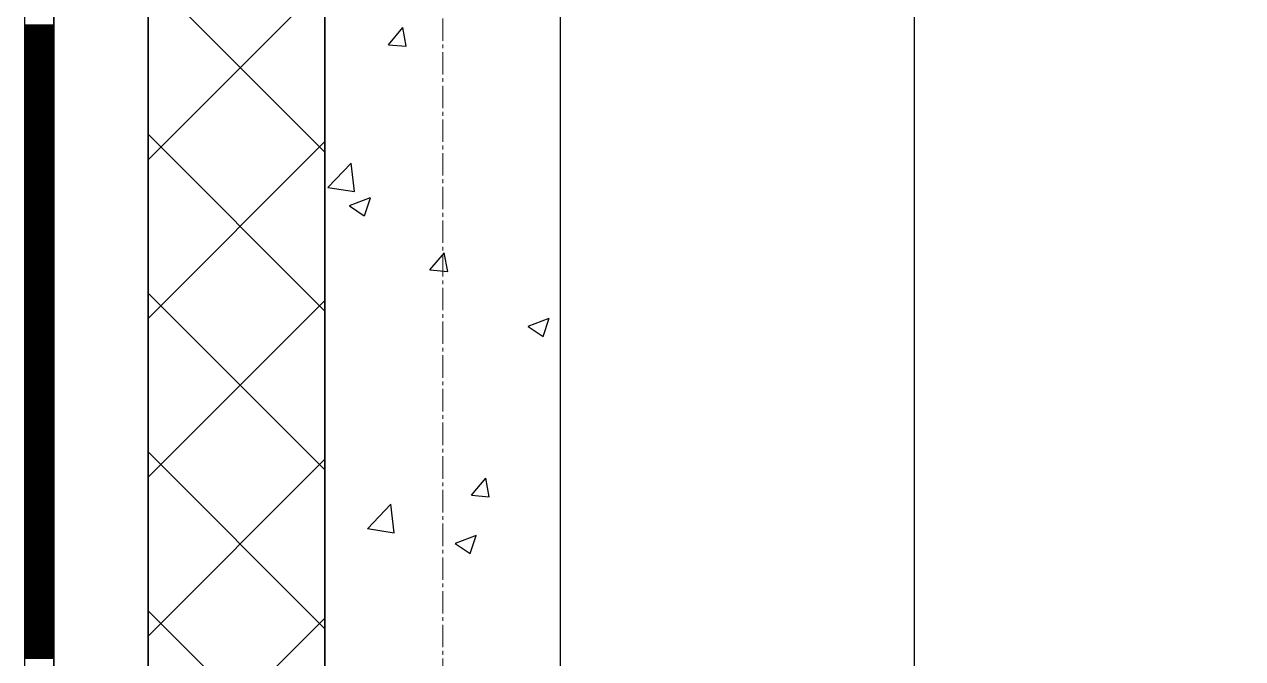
# Model space of a CAD drawing. Header units: millimetres. Extents: x 538266 to 1167394, y 114608 to 637157.
# Drawn here: x 1046079 to 1047112, y 563756 to 564294 of the extents above; entities that cross this region are included whole.
import ezdxf

# ---------------------------------------------------------------- set-up
doc = ezdxf.new("R2010")
doc.units = ezdxf.units.MM
doc.linetypes.add('CENTER2', pattern=[28.575, 19.05, -3.175, 3.175, -3.175])
doc.linetypes.add('DASHED', pattern=[19.05, 12.7, -6.35])
for name, color, linetype, lineweight in [('0) шт стен 3 эт', 150, 'Continuous', 60), ('АР_Стены ПЕНОблок', 52, 'Continuous', 20), ('АР_Тонкая', 254, 'Continuous', 5), ('АР_Утеплитель', 31, 'Continuous', 0), ('АР_Штриховка', 8, 'Continuous', 0)]:
    doc.layers.add(name, color=color, linetype=linetype, lineweight=lineweight)
doc.layers.add('АР_Делит', color=120, linetype='Continuous', lineweight=0, plot=False)
doc.layers.add('КР_Балки-0.5', color=60, linetype='Continuous', lineweight=50, plot=False)
doc.layers.add('РД_Оси_100', color=7, linetype='Continuous', lineweight=0, true_color=0x525252)

# ---------------------------------------------------------------- blocks, each defined once
blk = doc.blocks.new('СОШ_2200_АР_ОСИ_М100_28.05.24')
at = {"layer": 'АР_Делит', "color": 251, "linetype": 'DASHED', "true_color": 0x636466}
blk.add_lwpolyline([(114955, 135155), (114955, -355), (93595.036, -355), (93595.036, 13855), (94145, 13855), (94145, 68320), (66055, 68320), (66055, 13857.73), (83455, 13857.73), (83455, -355), (45245, -355), (45245, 13145), (44695, 13145), (44695, 26755), (45245, 26755), (45245, 68320), (20455, 68320), (20455, 26755), (27955, 26755), (27955, 13145), (-355, 13145), (-355, 100855)], dxfattribs=at)
at = {"layer": 'РД_Оси_100', "color": 251, "linetype": 'CENTER2', "true_color": 0x636466}
blk.add_line((0, -6155), (0, 139938.679), dxfattribs=at)
blk = doc.blocks.new('3_этаж1')
at = {"layer": 'АР_Стены ПЕНОблок', "color": 18, "linetype": 'Continuous', "lineweight": 25, "true_color": 0x000000}
for p, q in [((684283.6, 587568.7), (684283.6, 511368.7)), ((684483.6, 511368.7), (684483.6, 587568.7))]:
    blk.add_line(p, q, dxfattribs=at)
at = {"layer": 'АР_Тонкая', "color": 18, "linetype": 'Continuous', "lineweight": 25, "true_color": 0x000000}
for p, q in [((684028.6, 587568.7), (684028.6, 511368.7)), ((684053.6, 587568.7), (684053.6, 511368.7)), ((684053.6, 511368.7), (684053.6, 587568.7)), ((684133.6, 511368.7), (684133.6, 587568.7))]:
    blk.add_line(p, q, dxfattribs=at)
at = {"layer": 'АР_Утеплитель', "color": 18, "linetype": 'Continuous', "lineweight": 25, "true_color": 0x000000}
for p, q in [((684133.6, 587568.7), (684133.6, 511368.7)), ((684283.6, 511368.7), (684283.6, 587568.7))]:
    blk.add_line(p, q, dxfattribs=at)
at = {"layer": 'АР_Штриховка', "color": 18, "linetype": 'Continuous', "lineweight": 25, "true_color": 0x000000}
for p, q in [((684283.6, 564185.5), (684133.6, 564335.5)), ((684133.6, 564179.2), (684283.6, 564329.2)), ((684028.6, 564293.5), (684053.6, 564293.5)), ((684028.6, 564292.5), (684053.6, 564292.5)), ((684028.6, 564291.5), (684053.6, 564291.5)), ((684028.6, 564290.5), (684053.6, 564290.5)), ((684028.6, 564289.5), (684053.6, 564289.5)), ((684028.6, 564288.5), (684053.6, 564288.5)), ((684028.6, 564287.5), (684053.6, 564287.5)), ((684028.6, 564286.5), (684053.6, 564286.5)), ((684028.6, 564285.5), (684053.6, 564285.5)), ((684337.5, 564276.7), (684349.7, 564291.3)), ((684352.5, 564275.4), (684349.6, 564291.3)), ((684028.6, 564284.5), (684053.6, 564284.5)), ((684028.6, 564283.5), (684053.6, 564283.5)), ((684028.6, 564282.5), (684053.6, 564282.5)), ((684028.6, 564281.5), (684053.6, 564281.5)), ((684028.6, 564280.5), (684053.6, 564280.5)), ((684028.6, 564279.5), (684053.6, 564279.5)), ((684028.6, 564278.5), (684053.6, 564278.5)), ((684028.6, 564277.5), (684053.6, 564277.5)), ((684028.6, 564276.5), (684053.6, 564276.5)), ((684028.6, 564275.5), (684053.6, 564275.5)), ((684028.6, 564274.5), (684053.6, 564274.5)), ((684337.5, 564276.7), (684352.6, 564275.4)), ((684028.6, 564273.5), (684053.6, 564273.5)), ((684028.6, 564272.5), (684053.6, 564272.5)), ((684028.6, 564271.5), (684053.6, 564271.5)), ((684028.6, 564270.5), (684053.6, 564270.5)), ((684028.6, 564269.5), (684053.6, 564269.5)), ((684028.6, 564268.5), (684053.6, 564268.5)), ((684028.6, 564267.5), (684053.6, 564267.5)), ((684028.6, 564266.5), (684053.6, 564266.5)), ((684028.6, 564265.5), (684053.6, 564265.5)), ((684028.6, 564264.5), (684053.6, 564264.5)), ((684028.6, 564263.5), (684053.6, 564263.5)), ((684028.6, 564262.5), (684053.6, 564262.5)), ((684028.6, 564261.5), (684053.6, 564261.5)), ((684028.6, 564260.5), (684053.6, 564260.5)), ((684028.6, 564259.5), (684053.6, 564259.5)), ((684028.6, 564258.5), (684053.6, 564258.5)), ((684028.6, 564257.5), (684053.6, 564257.5)), ((684028.6, 564256.5), (684053.6, 564256.5)), ((684028.6, 564255.5), (684053.6, 564255.5)), ((684028.6, 564254.5), (684053.6, 564254.5)), ((684028.6, 564253.5), (684053.6, 564253.5)), ((684028.6, 564252.5), (684053.6, 564252.5)), ((684028.6, 564251.5), (684053.6, 564251.5)), ((684028.6, 564250.5), (684053.6, 564250.5)), ((684028.6, 564249.5), (684053.6, 564249.5)), ((684028.6, 564248.5), (684053.6, 564248.5)), ((684028.6, 564247.5), (684053.6, 564247.5)), ((684028.6, 564246.5), (684053.6, 564246.5)), ((684028.6, 564245.5), (684053.6, 564245.5)), ((684028.6, 564244.5), (684053.6, 564244.5)), ((684028.6, 564243.5), (684053.6, 564243.5)), ((684028.6, 564242.5), (684053.6, 564242.5)), ((684028.6, 564241.5), (684053.6, 564241.5)), ((684028.6, 564240.5), (684053.6, 564240.5)), ((684028.6, 564239.5), (684053.6, 564239.5)), ((684028.6, 564238.5), (684053.6, 564238.5)), ((684028.6, 564237.5), (684053.6, 564237.5)), ((684028.6, 564236.5), (684053.6, 564236.5)), ((684028.6, 564235.5), (684053.6, 564235.5)), ((684028.6, 564234.5), (684053.6, 564234.5)), ((684028.6, 564233.5), (684053.6, 564233.5)), ((684028.6, 564232.5), (684053.6, 564232.5)), ((684028.6, 564231.5), (684053.6, 564231.5)), ((684028.6, 564230.5), (684053.6, 564230.5)), ((684028.6, 564229.5), (684053.6, 564229.5)), ((684028.6, 564228.5), (684053.6, 564228.5)), ((684028.6, 564227.5), (684053.6, 564227.5)), ((684028.6, 564226.5), (684053.6, 564226.5)), ((684028.6, 564225.5), (684053.6, 564225.5)), ((684028.6, 564224.5), (684053.6, 564224.5)), ((684028.6, 564223.5), (684053.6, 564223.5)), ((684028.6, 564222.5), (684053.6, 564222.5)), ((684028.6, 564221.5), (684053.6, 564221.5)), ((684028.6, 564220.5), (684053.6, 564220.5)), ((684028.6, 564219.5), (684053.6, 564219.5)), ((684028.6, 564218.5), (684053.6, 564218.5)), ((684028.6, 564217.5), (684053.6, 564217.5)), ((684028.6, 564216.5), (684053.6, 564216.5)), ((684028.6, 564215.5), (684053.6, 564215.5)), ((684028.6, 564214.5), (684053.6, 564214.5)), ((684028.6, 564213.5), (684053.6, 564213.5)), ((684028.6, 564212.5), (684053.6, 564212.5)), ((684028.6, 564211.5), (684053.6, 564211.5)), ((684028.6, 564210.5), (684053.6, 564210.5)), ((684028.6, 564209.5), (684053.6, 564209.5)), ((684028.6, 564208.5), (684053.6, 564208.5)), ((684028.6, 564207.5), (684053.6, 564207.5)), ((684028.6, 564206.5), (684053.6, 564206.5)), ((684028.6, 564205.5), (684053.6, 564205.5)), ((684028.6, 564204.5), (684053.6, 564204.5)), ((684028.6, 564203.5), (684053.6, 564203.5)), ((684028.6, 564202.5), (684053.6, 564202.5)), ((684028.6, 564201.5), (684053.6, 564201.5)), ((684028.6, 564200.5), (684053.6, 564200.5)), ((684028.6, 564199.5), (684053.6, 564199.5)), ((684028.6, 564198.5), (684053.6, 564198.5)), ((684028.6, 564197.5), (684053.6, 564197.5)), ((684028.6, 564196.5), (684053.6, 564196.5)), ((684028.6, 564195.5), (684053.6, 564195.5)), ((684028.6, 564194.5), (684053.6, 564194.5)), ((684028.6, 564193.5), (684053.6, 564193.5)), ((684028.6, 564192.5), (684053.6, 564192.5)), ((684283.6, 564050.8), (684133.6, 564200.8)), ((684133.6, 564044.5), (684283.6, 564194.5)), ((684028.6, 564191.5), (684053.6, 564191.5)), ((684028.6, 564190.5), (684053.6, 564190.5)), ((684028.6, 564189.5), (684053.6, 564189.5)), ((684028.6, 564188.5), (684053.6, 564188.5)), ((684028.6, 564187.5), (684053.6, 564187.5)), ((684028.6, 564186.5), (684053.6, 564186.5)), ((684028.6, 564185.5), (684053.6, 564185.5)), ((684028.6, 564184.5), (684053.6, 564184.5)), ((684028.6, 564183.5), (684053.6, 564183.5)), ((684028.6, 564182.5), (684053.6, 564182.5)), ((684028.6, 564181.5), (684053.6, 564181.5)), ((684028.6, 564180.5), (684053.6, 564180.5)), ((684028.6, 564179.5), (684053.6, 564179.5)), ((684028.6, 564178.5), (684053.6, 564178.5)), ((684028.6, 564177.5), (684053.6, 564177.5)), ((684028.6, 564176.5), (684053.6, 564176.5)), ((684028.6, 564175.5), (684053.6, 564175.5)), ((684028.6, 564174.5), (684053.6, 564174.5)), ((684028.6, 564173.5), (684053.6, 564173.5)), ((684028.6, 564172.5), (684053.6, 564172.5)), ((684028.6, 564171.5), (684053.6, 564171.5)), ((684286.2, 564155.7), (684305.9, 564176.3)), ((684308.7, 564152.2), (684305.9, 564176.3)), ((684028.6, 564170.5), (684053.6, 564170.5)), ((684028.6, 564169.5), (684053.6, 564169.5)), ((684028.6, 564168.5), (684053.6, 564168.5)), ((684028.6, 564167.5), (684053.6, 564167.5)), ((684028.6, 564166.5), (684053.6, 564166.5)), ((684028.6, 564165.5), (684053.6, 564165.5)), ((684028.6, 564164.5), (684053.6, 564164.5)), ((684028.6, 564163.5), (684053.6, 564163.5)), ((684028.6, 564162.5), (684053.6, 564162.5)), ((684028.6, 564161.5), (684053.6, 564161.5)), ((684028.6, 564160.5), (684053.6, 564160.5)), ((684028.6, 564159.5), (684053.6, 564159.5)), ((684028.6, 564158.5), (684053.6, 564158.5)), ((684028.6, 564157.5), (684053.6, 564157.5)), ((684028.6, 564156.5), (684053.6, 564156.5)), ((684028.6, 564155.5), (684053.6, 564155.5)), ((684028.6, 564154.5), (684053.6, 564154.5)), ((684028.6, 564153.5), (684053.6, 564153.5)), ((684028.6, 564152.5), (684053.6, 564152.5)), ((684028.6, 564151.5), (684053.6, 564151.5)), ((684028.6, 564150.5), (684053.6, 564150.5)), ((684286.1, 564155.7), (684308.7, 564152.2)), ((684028.6, 564149.5), (684053.6, 564149.5)), ((684028.6, 564148.5), (684053.6, 564148.5)), ((684028.6, 564147.5), (684053.6, 564147.5)), ((684028.6, 564146.5), (684053.6, 564146.5)), ((684028.6, 564145.5), (684053.6, 564145.5)), ((684028.6, 564144.5), (684053.6, 564144.5)), ((684028.6, 564143.5), (684053.6, 564143.5)), ((684028.6, 564142.5), (684053.6, 564142.5)), ((684028.6, 564141.5), (684053.6, 564141.5)), ((684028.6, 564140.5), (684053.6, 564140.5)), ((684304.4, 564140.1), (684317, 564131.6)), ((684304.5, 564140.3), (684322.3, 564147.1)), ((684317.1, 564131.6), (684322.2, 564146.9)), ((684028.6, 564139.5), (684053.6, 564139.5)), ((684028.6, 564138.5), (684053.6, 564138.5)), ((684028.6, 564137.5), (684053.6, 564137.5)), ((684028.6, 564136.5), (684053.6, 564136.5)), ((684028.6, 564135.5), (684053.6, 564135.5)), ((684028.6, 564134.5), (684053.6, 564134.5)), ((684028.6, 564133.5), (684053.6, 564133.5)), ((684028.6, 564132.5), (684053.6, 564132.5)), ((684028.6, 564131.5), (684053.6, 564131.5)), ((684028.6, 564130.5), (684053.6, 564130.5)), ((684028.6, 564129.5), (684053.6, 564129.5)), ((684028.6, 564128.5), (684053.6, 564128.5)), ((684028.6, 564127.5), (684053.6, 564127.5)), ((684028.6, 564126.5), (684053.6, 564126.5)), ((684028.6, 564125.5), (684053.6, 564125.5)), ((684028.6, 564124.5), (684053.6, 564124.5)), ((684028.6, 564123.5), (684053.6, 564123.5)), ((684028.6, 564122.5), (684053.6, 564122.5)), ((684028.6, 564121.5), (684053.6, 564121.5)), ((684028.6, 564120.5), (684053.6, 564120.5)), ((684028.6, 564119.5), (684053.6, 564119.5)), ((684028.6, 564118.5), (684053.6, 564118.5)), ((684028.6, 564117.5), (684053.6, 564117.5)), ((684028.6, 564116.5), (684053.6, 564116.5)), ((684028.6, 564115.5), (684053.6, 564115.5)), ((684028.6, 564114.5), (684053.6, 564114.5)), ((684028.6, 564113.5), (684053.6, 564113.5)), ((684028.6, 564112.5), (684053.6, 564112.5)), ((684028.6, 564111.5), (684053.6, 564111.5)), ((684028.6, 564110.5), (684053.6, 564110.5)), ((684028.6, 564109.5), (684053.6, 564109.5)), ((684028.6, 564108.5), (684053.6, 564108.5)), ((684028.6, 564107.5), (684053.6, 564107.5)), ((684028.6, 564106.5), (684053.6, 564106.5)), ((684028.6, 564105.5), (684053.6, 564105.5)), ((684028.6, 564104.5), (684053.6, 564104.5)), ((684028.6, 564103.5), (684053.6, 564103.5)), ((684028.6, 564102.5), (684053.6, 564102.5)), ((684028.6, 564101.5), (684053.6, 564101.5)), ((684028.6, 564100.5), (684053.6, 564100.5)), ((684028.6, 564099.5), (684053.6, 564099.5)), ((684372.7, 564085.7), (684385, 564100.3)), ((684387.8, 564084.3), (684384.8, 564100.2)), ((684028.6, 564098.5), (684053.6, 564098.5)), ((684028.6, 564097.5), (684053.6, 564097.5)), ((684028.6, 564096.5), (684053.6, 564096.5)), ((684028.6, 564095.5), (684053.6, 564095.5)), ((684028.6, 564094.5), (684053.6, 564094.5)), ((684028.6, 564093.5), (684053.6, 564093.5)), ((684028.6, 564092.5), (684053.6, 564092.5)), ((684028.6, 564091.5), (684053.6, 564091.5)), ((684028.6, 564090.5), (684053.6, 564090.5)), ((684028.6, 564089.5), (684053.6, 564089.5)), ((684028.6, 564088.5), (684053.6, 564088.5)), ((684028.6, 564087.5), (684053.6, 564087.5)), ((684028.6, 564086.5), (684053.6, 564086.5)), ((684028.6, 564085.5), (684053.6, 564085.5)), ((684028.6, 564084.5), (684053.6, 564084.5)), ((684028.6, 564083.5), (684053.6, 564083.5)), ((684028.6, 564082.5), (684053.6, 564082.5)), ((684028.6, 564081.5), (684053.6, 564081.5)), ((684028.6, 564080.5), (684053.6, 564080.5)), ((684028.6, 564079.5), (684053.6, 564079.5)), ((684028.6, 564078.5), (684053.6, 564078.5)), ((684372.7, 564085.7), (684387.9, 564084.3)), ((684028.6, 564077.5), (684053.6, 564077.5)), ((684028.6, 564076.5), (684053.6, 564076.5)), ((684028.6, 564075.5), (684053.6, 564075.5)), ((684028.6, 564074.5), (684053.6, 564074.5)), ((684028.6, 564073.5), (684053.6, 564073.5)), ((684028.6, 564072.5), (684053.6, 564072.5)), ((684028.6, 564071.5), (684053.6, 564071.5)), ((684028.6, 564070.5), (684053.6, 564070.5)), ((684028.6, 564069.5), (684053.6, 564069.5)), ((684028.6, 564068.5), (684053.6, 564068.5)), ((684028.6, 564067.5), (684053.6, 564067.5)), ((684028.6, 564066.5), (684053.6, 564066.5)), ((684028.6, 564065.5), (684053.6, 564065.5)), ((684028.6, 564064.5), (684053.6, 564064.5)), ((684028.6, 564063.5), (684053.6, 564063.5)), ((684028.6, 564062.5), (684053.6, 564062.5)), ((684028.6, 564061.5), (684053.6, 564061.5)), ((684028.6, 564060.5), (684053.6, 564060.5)), ((684028.6, 564059.5), (684053.6, 564059.5)), ((684028.6, 564058.5), (684053.6, 564058.5)), ((684028.6, 564057.5), (684053.6, 564057.5)), ((684283.6, 563916.1), (684133.6, 564066.1)), ((684133.6, 563909.8), (684283.6, 564059.8)), ((684028.6, 564056.5), (684053.6, 564056.5)), ((684028.6, 564055.5), (684053.6, 564055.5)), ((684028.6, 564054.5), (684053.6, 564054.5)), ((684028.6, 564053.5), (684053.6, 564053.5)), ((684028.6, 564052.5), (684053.6, 564052.5)), ((684028.6, 564051.5), (684053.6, 564051.5)), ((684028.6, 564050.5), (684053.6, 564050.5)), ((684028.6, 564049.5), (684053.6, 564049.5)), ((684028.6, 564048.5), (684053.6, 564048.5)), ((684028.6, 564047.5), (684053.6, 564047.5)), ((684028.6, 564046.5), (684053.6, 564046.5)), ((684028.6, 564045.5), (684053.6, 564045.5)), ((684028.6, 564044.5), (684053.6, 564044.5)), ((684028.6, 564043.5), (684053.6, 564043.5)), ((684028.6, 564042.5), (684053.6, 564042.5)), ((684028.6, 564041.5), (684053.6, 564041.5)), ((684028.6, 564040.5), (684053.6, 564040.5)), ((684028.6, 564039.5), (684053.6, 564039.5)), ((684028.6, 564038.5), (684053.6, 564038.5)), ((684028.6, 564037.5), (684053.6, 564037.5)), ((684456, 564037.8), (684468.7, 564029.3)), ((684456.1, 564038.1), (684473.9, 564044.9)), ((684468.7, 564029.3), (684473.8, 564044.7)), ((684028.6, 564036.5), (684053.6, 564036.5)), ((684028.6, 564035.5), (684053.6, 564035.5)), ((684028.6, 564034.5), (684053.6, 564034.5)), ((684028.6, 564033.5), (684053.6, 564033.5)), ((684028.6, 564032.5), (684053.6, 564032.5)), ((684028.6, 564031.5), (684053.6, 564031.5)), ((684028.6, 564030.5), (684053.6, 564030.5)), ((684028.6, 564029.5), (684053.6, 564029.5)), ((684028.6, 564028.5), (684053.6, 564028.5)), ((684028.6, 564027.5), (684053.6, 564027.5)), ((684028.6, 564026.5), (684053.6, 564026.5)), ((684028.6, 564025.5), (684053.6, 564025.5)), ((684028.6, 564024.5), (684053.6, 564024.5)), ((684028.6, 564023.5), (684053.6, 564023.5)), ((684028.6, 564022.5), (684053.6, 564022.5)), ((684028.6, 564021.5), (684053.6, 564021.5)), ((684028.6, 564020.5), (684053.6, 564020.5)), ((684028.6, 564019.5), (684053.6, 564019.5)), ((684028.6, 564018.5), (684053.6, 564018.5)), ((684028.6, 564017.5), (684053.6, 564017.5)), ((684028.6, 564016.5), (684053.6, 564016.5)), ((684028.6, 564015.5), (684053.6, 564015.5)), ((684028.6, 564014.5), (684053.6, 564014.5)), ((684028.6, 564013.5), (684053.6, 564013.5)), ((684028.6, 564012.5), (684053.6, 564012.5)), ((684028.6, 564011.5), (684053.6, 564011.5)), ((684028.6, 564010.5), (684053.6, 564010.5)), ((684028.6, 564009.5), (684053.6, 564009.5)), ((684028.6, 564008.5), (684053.6, 564008.5)), ((684028.6, 564007.5), (684053.6, 564007.5)), ((684028.6, 564006.5), (684053.6, 564006.5)), ((684028.6, 564005.5), (684053.6, 564005.5)), ((684028.6, 564004.5), (684053.6, 564004.5)), ((684028.6, 564003.5), (684053.6, 564003.5)), ((684028.6, 564002.5), (684053.6, 564002.5)), ((684028.6, 564001.5), (684053.6, 564001.5)), ((684028.6, 564000.5), (684053.6, 564000.5)), ((684028.6, 563999.5), (684053.6, 563999.5)), ((684028.6, 563998.5), (684053.6, 563998.5)), ((684028.6, 563997.5), (684053.6, 563997.5)), ((684028.6, 563996.5), (684053.6, 563996.5)), ((684028.6, 563995.5), (684053.6, 563995.5)), ((684028.6, 563994.5), (684053.6, 563994.5)), ((684028.6, 563993.5), (684053.6, 563993.5)), ((684028.6, 563992.5), (684053.6, 563992.5)), ((684028.6, 563991.5), (684053.6, 563991.5)), ((684028.6, 563990.5), (684053.6, 563990.5)), ((684028.6, 563989.5), (684053.6, 563989.5)), ((684028.6, 563988.5), (684053.6, 563988.5)), ((684028.6, 563987.5), (684053.6, 563987.5)), ((684028.6, 563986.5), (684053.6, 563986.5)), ((684028.6, 563985.5), (684053.6, 563985.5)), ((684028.6, 563984.5), (684053.6, 563984.5)), ((684028.6, 563983.5), (684053.6, 563983.5)), ((684028.6, 563982.5), (684053.6, 563982.5)), ((684028.6, 563981.5), (684053.6, 563981.5)), ((684028.6, 563980.5), (684053.6, 563980.5)), ((684028.6, 563979.5), (684053.6, 563979.5)), ((684028.6, 563978.5), (684053.6, 563978.5)), ((684028.6, 563977.5), (684053.6, 563977.5)), ((684028.6, 563976.5), (684053.6, 563976.5)), ((684028.6, 563975.5), (684053.6, 563975.5)), ((684028.6, 563974.5), (684053.6, 563974.5)), ((684028.6, 563973.5), (684053.6, 563973.5)), ((684028.6, 563972.5), (684053.6, 563972.5)), ((684028.6, 563971.5), (684053.6, 563971.5)), ((684028.6, 563970.5), (684053.6, 563970.5)), ((684028.6, 563969.5), (684053.6, 563969.5)), ((684028.6, 563968.5), (684053.6, 563968.5)), ((684028.6, 563967.5), (684053.6, 563967.5)), ((684028.6, 563966.5), (684053.6, 563966.5)), ((684028.6, 563965.5), (684053.6, 563965.5)), ((684028.6, 563964.5), (684053.6, 563964.5)), ((684028.6, 563963.5), (684053.6, 563963.5)), ((684028.6, 563962.5), (684053.6, 563962.5)), ((684028.6, 563961.5), (684053.6, 563961.5)), ((684028.6, 563960.5), (684053.6, 563960.5)), ((684028.6, 563959.5), (684053.6, 563959.5)), ((684028.6, 563958.5), (684053.6, 563958.5)), ((684028.6, 563957.5), (684053.6, 563957.5)), ((684028.6, 563956.5), (684053.6, 563956.5)), ((684028.6, 563955.5), (684053.6, 563955.5)), ((684028.6, 563954.5), (684053.6, 563954.5)), ((684028.6, 563953.5), (684053.6, 563953.5)), ((684028.6, 563952.5), (684053.6, 563952.5)), ((684028.6, 563951.5), (684053.6, 563951.5)), ((684028.6, 563950.5), (684053.6, 563950.5)), ((684028.6, 563949.5), (684053.6, 563949.5)), ((684028.6, 563948.5), (684053.6, 563948.5)), ((684028.6, 563947.5), (684053.6, 563947.5)), ((684028.6, 563946.5), (684053.6, 563946.5)), ((684028.6, 563945.5), (684053.6, 563945.5)), ((684028.6, 563944.5), (684053.6, 563944.5)), ((684028.6, 563943.5), (684053.6, 563943.5)), ((684028.6, 563942.5), (684053.6, 563942.5)), ((684028.6, 563941.5), (684053.6, 563941.5)), ((684028.6, 563940.5), (684053.6, 563940.5)), ((684028.6, 563939.5), (684053.6, 563939.5)), ((684028.6, 563938.5), (684053.6, 563938.5)), ((684028.6, 563937.5), (684053.6, 563937.5)), ((684028.6, 563936.5), (684053.6, 563936.5)), ((684028.6, 563935.5), (684053.6, 563935.5)), ((684028.6, 563934.5), (684053.6, 563934.5)), ((684028.6, 563933.5), (684053.6, 563933.5)), ((684028.6, 563932.5), (684053.6, 563932.5)), ((684028.6, 563931.5), (684053.6, 563931.5)), ((684028.6, 563930.5), (684053.6, 563930.5)), ((684028.6, 563929.5), (684053.6, 563929.5)), ((684028.6, 563928.5), (684053.6, 563928.5)), ((684028.6, 563927.5), (684053.6, 563927.5)), ((684028.6, 563926.5), (684053.6, 563926.5)), ((684028.6, 563925.5), (684053.6, 563925.5)), ((684028.6, 563924.5), (684053.6, 563924.5)), ((684028.6, 563923.5), (684053.6, 563923.5)), ((684283.6, 563781.3), (684133.6, 563931.3)), ((684133.6, 563775.1), (684283.6, 563925.1)), ((684028.6, 563922.5), (684053.6, 563922.5)), ((684028.6, 563921.5), (684053.6, 563921.5)), ((684028.6, 563920.5), (684053.6, 563920.5)), ((684028.6, 563919.5), (684053.6, 563919.5)), ((684028.6, 563918.5), (684053.6, 563918.5)), ((684028.6, 563917.5), (684053.6, 563917.5)), ((684028.6, 563916.5), (684053.6, 563916.5)), ((684028.6, 563915.5), (684053.6, 563915.5)), ((684028.6, 563914.5), (684053.6, 563914.5)), ((684028.6, 563913.5), (684053.6, 563913.5)), ((684028.6, 563912.5), (684053.6, 563912.5)), ((684028.6, 563911.5), (684053.6, 563911.5)), ((684028.6, 563910.5), (684053.6, 563910.5)), ((684028.6, 563909.5), (684053.6, 563909.5)), ((684028.6, 563908.5), (684053.6, 563908.5)), ((684028.6, 563907.5), (684053.6, 563907.5)), ((684028.6, 563906.5), (684053.6, 563906.5)), ((684028.6, 563905.5), (684053.6, 563905.5)), ((684028.6, 563904.5), (684053.6, 563904.5)), ((684028.6, 563903.5), (684053.6, 563903.5)), ((684028.6, 563902.5), (684053.6, 563902.5)), ((684407.9, 563894.6), (684420.2, 563909.2)), ((684423, 563893.3), (684420.1, 563909.2)), ((684028.6, 563901.5), (684053.6, 563901.5)), ((684028.6, 563900.5), (684053.6, 563900.5)), ((684028.6, 563899.5), (684053.6, 563899.5)), ((684028.6, 563898.5), (684053.6, 563898.5)), ((684028.6, 563897.5), (684053.6, 563897.5)), ((684028.6, 563896.5), (684053.6, 563896.5)), ((684028.6, 563895.5), (684053.6, 563895.5)), ((684028.6, 563894.5), (684053.6, 563894.5)), ((684028.6, 563893.5), (684053.6, 563893.5)), ((684028.6, 563892.5), (684053.6, 563892.5)), ((684407.9, 563894.6), (684423.1, 563893.3)), ((684028.6, 563891.5), (684053.6, 563891.5)), ((684028.6, 563890.5), (684053.6, 563890.5)), ((684028.6, 563889.5), (684053.6, 563889.5)), ((684028.6, 563888.5), (684053.6, 563888.5)), ((684028.6, 563887.5), (684053.6, 563887.5)), ((684028.6, 563886.5), (684053.6, 563886.5)), ((684028.6, 563885.5), (684053.6, 563885.5)), ((684028.6, 563884.5), (684053.6, 563884.5)), ((684028.6, 563883.5), (684053.6, 563883.5)), ((684028.6, 563882.5), (684053.6, 563882.5)), ((684319.8, 563866.2), (684339.6, 563886.9)), ((684342.4, 563862.7), (684339.6, 563886.9)), ((684028.6, 563881.5), (684053.6, 563881.5)), ((684028.6, 563880.5), (684053.6, 563880.5)), ((684028.6, 563879.5), (684053.6, 563879.5)), ((684028.6, 563878.5), (684053.6, 563878.5)), ((684028.6, 563877.5), (684053.6, 563877.5)), ((684028.6, 563876.5), (684053.6, 563876.5)), ((684028.6, 563875.5), (684053.6, 563875.5)), ((684028.6, 563874.5), (684053.6, 563874.5)), ((684028.6, 563873.5), (684053.6, 563873.5)), ((684028.6, 563872.5), (684053.6, 563872.5)), ((684028.6, 563871.5), (684053.6, 563871.5)), ((684028.6, 563870.5), (684053.6, 563870.5)), ((684028.6, 563869.5), (684053.6, 563869.5)), ((684028.6, 563868.5), (684053.6, 563868.5)), ((684028.6, 563867.5), (684053.6, 563867.5)), ((684028.6, 563866.5), (684053.6, 563866.5)), ((684028.6, 563865.5), (684053.6, 563865.5)), ((684028.6, 563864.5), (684053.6, 563864.5)), ((684028.6, 563863.5), (684053.6, 563863.5)), ((684028.6, 563862.5), (684053.6, 563862.5)), ((684028.6, 563861.5), (684053.6, 563861.5)), ((684319.8, 563866.3), (684342.4, 563862.8)), ((684028.6, 563860.5), (684053.6, 563860.5)), ((684028.6, 563859.5), (684053.6, 563859.5)), ((684028.6, 563858.5), (684053.6, 563858.5)), ((684028.6, 563857.5), (684053.6, 563857.5)), ((684028.6, 563856.5), (684053.6, 563856.5)), ((684028.6, 563855.5), (684053.6, 563855.5)), ((684028.6, 563854.5), (684053.6, 563854.5)), ((684028.6, 563853.5), (684053.6, 563853.5)), ((684028.6, 563852.5), (684053.6, 563852.5)), ((684028.6, 563851.5), (684053.6, 563851.5)), ((684394.2, 563853.7), (684406.9, 563845.1)), ((684394.3, 563853.9), (684412.1, 563860.7)), ((684406.9, 563845.1), (684412, 563860.5)), ((684028.6, 563850.5), (684053.6, 563850.5)), ((684028.6, 563849.5), (684053.6, 563849.5)), ((684028.6, 563848.5), (684053.6, 563848.5)), ((684028.6, 563847.5), (684053.6, 563847.5)), ((684028.6, 563846.5), (684053.6, 563846.5)), ((684028.6, 563845.5), (684053.6, 563845.5)), ((684028.6, 563844.5), (684053.6, 563844.5)), ((684028.6, 563843.5), (684053.6, 563843.5)), ((684028.6, 563842.5), (684053.6, 563842.5)), ((684028.6, 563841.5), (684053.6, 563841.5)), ((684028.6, 563840.5), (684053.6, 563840.5)), ((684028.6, 563839.5), (684053.6, 563839.5)), ((684028.6, 563838.5), (684053.6, 563838.5)), ((684028.6, 563837.5), (684053.6, 563837.5)), ((684028.6, 563836.5), (684053.6, 563836.5)), ((684028.6, 563835.5), (684053.6, 563835.5)), ((684028.6, 563834.5), (684053.6, 563834.5)), ((684028.6, 563833.5), (684053.6, 563833.5)), ((684028.6, 563832.5), (684053.6, 563832.5)), ((684028.6, 563831.5), (684053.6, 563831.5)), ((684028.6, 563830.5), (684053.6, 563830.5)), ((684028.6, 563829.5), (684053.6, 563829.5)), ((684028.6, 563828.5), (684053.6, 563828.5)), ((684028.6, 563827.5), (684053.6, 563827.5)), ((684028.6, 563826.5), (684053.6, 563826.5)), ((684028.6, 563825.5), (684053.6, 563825.5)), ((684028.6, 563824.5), (684053.6, 563824.5)), ((684028.6, 563823.5), (684053.6, 563823.5)), ((684028.6, 563822.5), (684053.6, 563822.5)), ((684028.6, 563821.5), (684053.6, 563821.5)), ((684028.6, 563820.5), (684053.6, 563820.5)), ((684028.6, 563819.5), (684053.6, 563819.5)), ((684028.6, 563818.5), (684053.6, 563818.5)), ((684028.6, 563817.5), (684053.6, 563817.5)), ((684028.6, 563816.5), (684053.6, 563816.5)), ((684028.6, 563815.5), (684053.6, 563815.5)), ((684028.6, 563814.5), (684053.6, 563814.5)), ((684028.6, 563813.5), (684053.6, 563813.5)), ((684028.6, 563812.5), (684053.6, 563812.5)), ((684028.6, 563811.5), (684053.6, 563811.5)), ((684028.6, 563810.5), (684053.6, 563810.5)), ((684028.6, 563809.5), (684053.6, 563809.5)), ((684028.6, 563808.5), (684053.6, 563808.5)), ((684028.6, 563807.5), (684053.6, 563807.5)), ((684028.6, 563806.5), (684053.6, 563806.5)), ((684028.6, 563805.5), (684053.6, 563805.5)), ((684028.6, 563804.5), (684053.6, 563804.5)), ((684028.6, 563803.5), (684053.6, 563803.5)), ((684028.6, 563802.5), (684053.6, 563802.5)), ((684028.6, 563801.5), (684053.6, 563801.5)), ((684028.6, 563800.5), (684053.6, 563800.5)), ((684028.6, 563799.5), (684053.6, 563799.5)), ((684028.6, 563798.5), (684053.6, 563798.5)), ((684028.6, 563797.5), (684053.6, 563797.5)), ((684028.6, 563796.5), (684053.6, 563796.5)), ((684028.6, 563795.5), (684053.6, 563795.5)), ((684028.6, 563794.5), (684053.6, 563794.5)), ((684028.6, 563793.5), (684053.6, 563793.5)), ((684028.6, 563792.5), (684053.6, 563792.5)), ((684028.6, 563791.5), (684053.6, 563791.5)), ((684028.6, 563790.5), (684053.6, 563790.5)), ((684028.6, 563789.5), (684053.6, 563789.5)), ((684283.6, 563646.6), (684133.6, 563796.6)), ((684133.6, 563640.4), (684283.6, 563790.4)), ((684028.6, 563788.5), (684053.6, 563788.5)), ((684028.6, 563787.5), (684053.6, 563787.5)), ((684028.6, 563786.5), (684053.6, 563786.5)), ((684028.6, 563785.5), (684053.6, 563785.5)), ((684028.6, 563784.5), (684053.6, 563784.5)), ((684028.6, 563783.5), (684053.6, 563783.5)), ((684028.6, 563782.5), (684053.6, 563782.5)), ((684028.6, 563781.5), (684053.6, 563781.5)), ((684028.6, 563780.5), (684053.6, 563780.5)), ((684028.6, 563779.5), (684053.6, 563779.5)), ((684028.6, 563778.5), (684053.6, 563778.5)), ((684028.6, 563777.5), (684053.6, 563777.5)), ((684028.6, 563776.5), (684053.6, 563776.5)), ((684028.6, 563775.5), (684053.6, 563775.5)), ((684028.6, 563774.5), (684053.6, 563774.5)), ((684028.6, 563773.5), (684053.6, 563773.5)), ((684028.6, 563772.5), (684053.6, 563772.5)), ((684028.6, 563771.5), (684053.6, 563771.5)), ((684028.6, 563770.5), (684053.6, 563770.5)), ((684028.6, 563769.5), (684053.6, 563769.5)), ((684028.6, 563768.5), (684053.6, 563768.5)), ((684028.6, 563767.5), (684053.6, 563767.5)), ((684028.6, 563766.5), (684053.6, 563766.5)), ((684028.6, 563765.5), (684053.6, 563765.5)), ((684028.6, 563764.5), (684053.6, 563764.5)), ((684028.6, 563763.5), (684053.6, 563763.5)), ((684028.6, 563762.5), (684053.6, 563762.5)), ((684028.6, 563761.5), (684053.6, 563761.5)), ((684028.6, 563760.5), (684053.6, 563760.5)), ((684028.6, 563759.5), (684053.6, 563759.5)), ((684028.6, 563758.5), (684053.6, 563758.5)), ((684028.6, 563757.5), (684053.6, 563757.5)), ((684028.6, 563756.5), (684053.6, 563756.5))]:
    blk.add_line(p, q, dxfattribs=at)
at = {"layer": 'КР_Балки-0.5', "color": 18, "lineweight": 25, "ltscale": 200, "true_color": 0x000000}
for p, q in [((684283.6, 561068.7), (684283.6, 587568.7)), ((684783.6, 587568.7), (684783.6, 561068.7))]:
    blk.add_line(p, q, dxfattribs=at)

msp = doc.modelspace()

# ---------------------------------------------------------------- block references
at = {"layer": '0) шт стен 3 эт', "color": 5, "lineweight": 25}
msp.add_blockref('3_этаж1', (362050, 0), dxfattribs=at)
at = {"layer": 'РД_Оси_100', "lineweight": 25}
msp.add_blockref('СОШ_2200_АР_ОСИ_М100_28.05.24', (1046433.6, 496768.7), dxfattribs=at)

doc.saveas('drawing.dxf')
